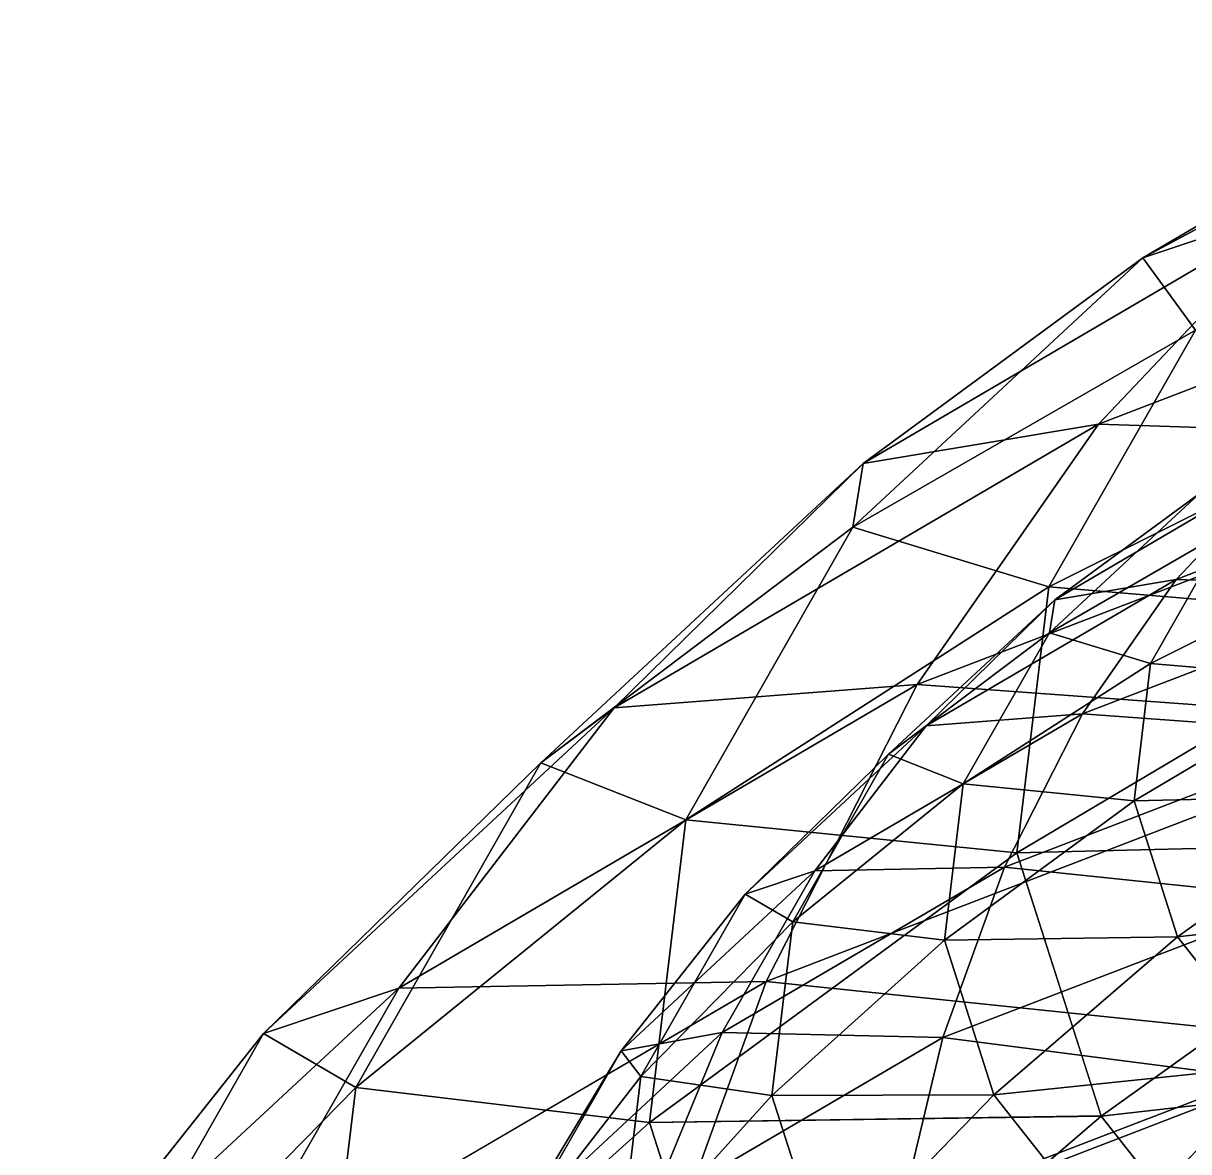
# Model space of a CAD drawing. Header units: metres. Extents: x -186 to 203, y -200 to 189.
# Drawn here: x -166.93 to -141.15, y 66.94 to 91.91 of the extents above; entities that cross this region are included whole.
import ezdxf

# ---------------------------------------------------------------- set-up
doc = ezdxf.new("R2010")
doc.units = ezdxf.units.M

msp = doc.modelspace()

# ---------------------------------------------------------------- linework, layer by layer
for points in [[(-133.29791, 91.91187, -581.81), (-135.35904, 90.36093, -598.39575), (-142.16173, 86.71917, -591.3152), (-142.16162, 86.71927, -591.31506)], [(-138.50705, 87.93653, -573.6408), (-133.29791, 91.91187, -581.81), (-142.16173, 86.71917, -591.3152), (-142.16162, 86.71927, -591.31506)], [(-142.16173, 86.71917, -591.3152), (-135.35904, 90.36093, -598.39575), (-140.99701, 85.12306, -607.9836), (-140.9969, 85.12316, -607.98346)], [(-138.50705, 87.93653, -573.6408), (-142.16173, 86.71917, -591.3152), (-148.35133, 82.16945, -584.1974), (-148.35123, 82.16955, -584.19727)], [(-143.14316, 83.039925, -565.6282), (-138.50705, 87.93653, -573.6408), (-148.35133, 82.16945, -584.1974), (-148.35123, 82.16955, -584.19727)], [(-129.93777, 88.11278, -556.34235), (-138.50705, 87.93653, -573.6408), (-143.14316, 83.039925, -565.6282), (-143.14305, 83.04002, -565.62805)], [(-133.01953, 82.706, -547.9196), (-129.93777, 88.11278, -556.34235), (-143.14316, 83.039925, -565.6282), (-143.14305, 83.04002, -565.62805)], [(-142.16173, 86.71917, -591.3152), (-140.99701, 85.12306, -607.9836), (-148.57996, 80.75639, -602.2299), (-148.57985, 80.75649, -602.2298)], [(-148.35133, 82.16945, -584.1974), (-142.16173, 86.71917, -591.3152), (-148.57996, 80.75639, -602.2299), (-148.57985, 80.75649, -602.2298)], [(-148.57996, 80.75639, -602.2299), (-140.99701, 85.12306, -607.9836), (-144.24026, 79.437645, -618.3907), (-144.24016, 79.437744, -618.39056)], [(-140.99701, 85.12306, -607.9836), (-135.57263, 83.76297, -622.37024), (-144.24026, 79.437645, -618.3907), (-144.24016, 79.437744, -618.39056)], [(-144.24026, 79.437645, -618.3907), (-135.57263, 83.76297, -622.37024), (-136.17389, 78.757355, -631.53296), (-136.17378, 78.757454, -631.53284)], [(-143.14316, 83.039925, -565.6282), (-148.35133, 82.16945, -584.1974), (-153.86003, 76.76164, -577.1205), (-153.85992, 76.76174, -577.12036)], [(-147.15544, 77.27567, -557.85974), (-143.14316, 83.039925, -565.6282), (-153.86003, 76.76164, -577.1205), (-153.85992, 76.76174, -577.12036)], [(-133.01953, 82.706, -547.9196), (-143.14316, 83.039925, -565.6282), (-147.15544, 77.27567, -557.85974), (-147.15533, 77.27577, -557.8596)], [(-135.58835, 76.43526, -539.9351), (-133.01953, 82.706, -547.9196), (-147.15544, 77.27567, -557.85974), (-147.15533, 77.27577, -557.8596)], [(-148.35133, 82.16945, -584.1974), (-148.57996, 80.75639, -602.2299), (-155.47949, 75.54711, -596.3195), (-155.47939, 75.54721, -596.3194)], [(-153.86003, 76.76164, -577.1205), (-148.35133, 82.16945, -584.1974), (-155.47949, 75.54711, -596.3195), (-155.47939, 75.54721, -596.3194)], [(-139.03026, 82.12886, -675.178), (-140.91705, 81.500374, -684.3026), (-144.11253, 79.15151, -680.628), (-144.11243, 79.15161, -680.62787)], [(-141.42374, 79.60091, -671.0413), (-139.03026, 82.12886, -675.178), (-144.11253, 79.15151, -680.628), (-144.11243, 79.15161, -680.62787)], [(-134.60623, 82.21985, -666.2473), (-139.03026, 82.12886, -675.178), (-141.42374, 79.60091, -671.0413), (-141.42363, 79.601006, -671.0412)], [(-136.19724, 79.42851, -661.8989), (-134.60623, 82.21985, -666.2473), (-141.42374, 79.60091, -671.0413), (-141.42363, 79.601006, -671.0412)], [(-140.91705, 81.500374, -684.3026), (-140.31573, 80.67636, -692.908), (-144.23056, 78.422, -689.93756), (-144.23045, 78.4221, -689.93744)], [(-144.11253, 79.15151, -680.628), (-140.91705, 81.500374, -684.3026), (-144.23056, 78.422, -689.93756), (-144.23045, 78.4221, -689.93744)], [(-155.47949, 75.54711, -596.3195), (-148.57996, 80.75639, -602.2299), (-152.27206, 74.28416, -614.0773), (-152.27196, 74.284256, -614.07715)], [(-148.57996, 80.75639, -602.2299), (-144.24026, 79.437645, -618.3907), (-152.27206, 74.28416, -614.0773), (-152.27196, 74.284256, -614.07715)], [(-144.23056, 78.422, -689.93756), (-140.31573, 80.67636, -692.908), (-141.99013, 77.741165, -698.2808), (-141.99002, 77.741264, -698.2807)], [(-140.31573, 80.67636, -692.908), (-137.51532, 79.97419, -700.3353), (-141.99013, 77.741165, -698.2808), (-141.99002, 77.741264, -698.2807)], [(-141.99013, 77.741165, -698.2808), (-137.51532, 79.97419, -700.3353), (-137.82571, 77.38995, -705.06573), (-137.8256, 77.39005, -705.0656)], [(-152.27206, 74.28416, -614.0773), (-144.24026, 79.437645, -618.3907), (-144.94708, 73.5532, -629.1621), (-144.94698, 73.5533, -629.162)], [(-141.42374, 79.60091, -671.0413), (-144.11253, 79.15151, -680.628), (-146.95648, 76.35964, -676.97437), (-146.95638, 76.35974, -676.97424)], [(-143.49513, 76.625015, -667.0307), (-141.42374, 79.60091, -671.0413), (-146.95648, 76.35964, -676.97437), (-146.95638, 76.35974, -676.97424)], [(-144.24026, 79.437645, -618.3907), (-136.17389, 78.757355, -631.53296), (-144.94708, 73.5532, -629.1621), (-144.94698, 73.5533, -629.162)], [(-136.19724, 79.42851, -661.8989), (-141.42374, 79.60091, -671.0413), (-143.49513, 76.625015, -667.0307), (-143.49503, 76.625114, -667.0306)], [(-137.52342, 76.19113, -657.7768), (-136.19724, 79.42851, -661.8989), (-143.49513, 76.625015, -667.0307), (-143.49503, 76.625114, -667.0306)], [(-144.11253, 79.15151, -680.628), (-144.23056, 78.422, -689.93756), (-147.79257, 75.73262, -686.8862), (-147.79247, 75.73272, -686.8861)], [(-146.95648, 76.35964, -676.97437), (-144.11253, 79.15151, -680.628), (-147.79257, 75.73262, -686.8862), (-147.79247, 75.73272, -686.8861)], [(-144.94708, 73.5532, -629.1621), (-136.17389, 78.757355, -631.53296), (-134.59122, 73.8012, -640.6051), (-134.59111, 73.8013, -640.605)], [(-147.79257, 75.73262, -686.8862), (-144.23056, 78.422, -689.93756), (-146.13667, 75.0806, -696.05396), (-146.13657, 75.080696, -696.05383)], [(-144.23056, 78.422, -689.93756), (-141.99013, 77.741165, -698.2808), (-146.13667, 75.0806, -696.05396), (-146.13657, 75.080696, -696.05383)], [(-146.13667, 75.0806, -696.05396), (-141.99013, 77.741165, -698.2808), (-142.35503, 74.703224, -703.84174), (-142.35492, 74.70332, -703.8416)], [(-141.99013, 77.741165, -698.2808), (-137.82571, 77.38995, -705.06573), (-142.35503, 74.703224, -703.84174), (-142.35492, 74.70332, -703.8416)], [(-142.35503, 74.703224, -703.84174), (-137.82571, 77.38995, -705.06573), (-137.00864, 74.83125, -709.7494), (-137.00853, 74.83135, -709.74927)], [(-147.15544, 77.27567, -557.85974), (-153.86003, 76.76164, -577.1205), (-158.62749, 70.555, -570.16187), (-158.62738, 70.5551, -570.16174)], [(-150.49992, 70.70696, -550.42065), (-147.15544, 77.27567, -557.85974), (-158.62749, 70.555, -570.16187), (-158.62738, 70.5551, -570.16174)], [(-135.58835, 76.43526, -539.9351), (-147.15544, 77.27567, -557.85974), (-150.49992, 70.70696, -550.42065), (-150.49982, 70.70706, -550.42053)], [(-153.86003, 76.76164, -577.1205), (-155.47949, 75.54711, -596.3195), (-161.62003, 69.552315, -590.3171), (-161.61992, 69.552414, -590.31696)], [(-158.62749, 70.555, -570.16187), (-153.86003, 76.76164, -577.1205), (-161.62003, 69.552315, -590.3171), (-161.61992, 69.552414, -590.31696)], [(-143.49513, 76.625015, -667.0307), (-146.95648, 76.35964, -676.97437), (-149.41777, 73.15535, -673.3819), (-149.41766, 73.15545, -673.3818)], [(-145.22177, 73.23381, -663.1902), (-143.49513, 76.625015, -667.0307), (-149.41777, 73.15535, -673.3819), (-149.41766, 73.15545, -673.3818)], [(-137.52342, 76.19113, -657.7768), (-143.49513, 76.625015, -667.0307), (-145.22177, 73.23381, -663.1902), (-145.22166, 73.23391, -663.19006)], [(-146.95648, 76.35964, -676.97437), (-147.79257, 75.73262, -686.8862), (-150.9627, 72.6377, -683.78735), (-150.9626, 72.6378, -683.78723)], [(-149.41777, 73.15535, -673.3819), (-146.95648, 76.35964, -676.97437), (-150.9627, 72.6377, -683.78735), (-150.9626, 72.6378, -683.78723)], [(-137.6161, 69.36925, -532.4763), (-135.58835, 76.43526, -539.9351), (-150.49992, 70.70696, -550.42065), (-150.49982, 70.70706, -550.42053)], [(-138.5703, 72.54319, -653.9261), (-137.52342, 76.19113, -657.7768), (-145.22177, 73.23381, -663.1902), (-145.22166, 73.23391, -663.19006)], [(-150.9627, 72.6377, -683.78735), (-147.79257, 75.73262, -686.8862), (-149.90952, 72.02162, -693.67914), (-149.90941, 72.02172, -693.679)], [(-147.79257, 75.73262, -686.8862), (-146.13667, 75.0806, -696.05396), (-149.90952, 72.02162, -693.67914), (-149.90941, 72.02172, -693.679)], [(-161.62003, 69.552315, -590.3171), (-155.47949, 75.54711, -596.3195), (-159.57999, 68.35898, -609.4773), (-159.57988, 68.35908, -609.4772)], [(-155.47949, 75.54711, -596.3195), (-152.27206, 74.28416, -614.0773), (-159.57999, 68.35898, -609.4773), (-159.57988, 68.35908, -609.4772)], [(-149.90952, 72.02162, -693.67914), (-146.13667, 75.0806, -696.05396), (-146.55208, 71.622215, -702.38446), (-146.55197, 71.622314, -702.38434)], [(-146.13667, 75.0806, -696.05396), (-142.35503, 74.703224, -703.84174), (-146.55208, 71.622215, -702.38446), (-146.55197, 71.622314, -702.38434)], [(-142.35503, 74.703224, -703.84174), (-137.00864, 74.83125, -709.7494), (-141.3945, 71.6953, -709.3477), (-141.3944, 71.6954, -709.3476)], [(-141.3945, 71.6953, -709.3477), (-137.00864, 74.83125, -709.7494), (-135.0998, 72.40991, -714.18164), (-135.09969, 72.41001, -714.1815)], [(-146.55208, 71.622215, -702.38446), (-142.35503, 74.703224, -703.84174), (-141.3945, 71.6953, -709.3477), (-141.3944, 71.6954, -709.3476)], [(-159.57999, 68.35898, -609.4773), (-152.27206, 74.28416, -614.0773), (-153.07668, 67.58534, -626.33936), (-153.07657, 67.58544, -626.33923)], [(-152.27206, 74.28416, -614.0773), (-144.94708, 73.5532, -629.1621), (-153.07668, 67.58534, -626.33936), (-153.07657, 67.58544, -626.33923)], [(-144.94708, 73.5532, -629.1621), (-134.59122, 73.8012, -640.6051), (-143.08655, 67.72688, -639.8271), (-143.08644, 67.72698, -639.82697)], [(-143.08655, 67.72688, -639.8271), (-134.59122, 73.8012, -640.6051), (-130.8938, 69.1111, -649.1903), (-130.89369, 69.1112, -649.1902)], [(-153.07668, 67.58534, -626.33936), (-144.94708, 73.5532, -629.1621), (-143.08655, 67.72688, -639.8271), (-143.08644, 67.72698, -639.82697)], [(-149.41777, 73.15535, -673.3819), (-150.9627, 72.6377, -683.78735), (-153.7063, 69.17114, -680.6749), (-153.70619, 69.17124, -680.6748)], [(-151.46939, 69.57376, -669.88983), (-149.41777, 73.15535, -673.3819), (-153.7063, 69.17114, -680.6749), (-153.70619, 69.17124, -680.6748)], [(-145.22177, 73.23381, -663.1902), (-149.41777, 73.15535, -673.3819), (-151.46939, 69.57376, -669.88983), (-151.46928, 69.57386, -669.8897)], [(-146.58475, 69.46443, -659.5617), (-145.22177, 73.23381, -663.1902), (-151.46939, 69.57376, -669.88983), (-151.46928, 69.57386, -669.8897)], [(-138.5703, 72.54319, -653.9261), (-145.22177, 73.23381, -663.1902), (-146.58475, 69.46443, -659.5617), (-146.58464, 69.46453, -659.5616)], [(-153.7063, 69.17114, -680.6749), (-150.9627, 72.6377, -683.78735), (-153.26732, 68.59776, -691.18243), (-153.26721, 68.59786, -691.1823)], [(-150.9627, 72.6377, -683.78735), (-149.90952, 72.02162, -693.67914), (-153.26732, 68.59776, -691.18243), (-153.26721, 68.59786, -691.1823)], [(-139.32635, 68.52464, -650.38904), (-138.5703, 72.54319, -653.9261), (-146.58475, 69.46443, -659.5617), (-146.58464, 69.46453, -659.5616)], [(-141.3945, 71.6953, -709.3477), (-135.0998, 72.40991, -714.18164), (-139.1505, 68.84884, -714.5581), (-139.15039, 68.84894, -714.558)], [(-153.26732, 68.59776, -691.18243), (-149.90952, 72.02162, -693.67914), (-150.37086, 68.18071, -700.7099), (-150.37076, 68.18081, -700.7098)], [(-149.90952, 72.02162, -693.67914), (-146.55208, 71.622215, -702.38446), (-150.37086, 68.18071, -700.7099), (-150.37076, 68.18081, -700.7098)], [(-146.55208, 71.622215, -702.38446), (-141.3945, 71.6953, -709.3477), (-145.45862, 68.19801, -708.65247), (-145.45851, 68.19811, -708.65234)], [(-145.45862, 68.19801, -708.65247), (-141.3945, 71.6953, -709.3477), (-139.1505, 68.84884, -714.5581), (-139.15039, 68.84894, -714.558)], [(-150.37086, 68.18071, -700.7099), (-146.55208, 71.622215, -702.38446), (-145.45862, 68.19801, -708.65247), (-145.45851, 68.19811, -708.65234)], [(-150.49992, 70.70696, -550.42065), (-158.62749, 70.555, -570.16187), (-162.60146, 63.617508, -563.3978), (-162.60135, 63.617607, -563.3977)], [(-153.13995, 63.40575, -543.39246), (-150.49992, 70.70696, -550.42065), (-162.60146, 63.617508, -563.3978), (-162.60135, 63.617607, -563.3977)], [(-137.6161, 69.36925, -532.4763), (-150.49992, 70.70696, -550.42065), (-153.13995, 63.40575, -543.39246), (-153.13985, 63.40585, -543.39233)], [(-158.62749, 70.555, -570.16187), (-161.62003, 69.552315, -590.3171), (-166.9343, 62.837646, -584.2884), (-166.93419, 62.837746, -584.28827)], [(-162.60146, 63.617508, -563.3978), (-158.62749, 70.555, -570.16187), (-166.9343, 62.837646, -584.2884), (-166.93419, 62.837746, -584.28827)], [(-166.9343, 62.837646, -584.2884), (-161.62003, 69.552315, -590.3171), (-166.08398, 61.727024, -604.6412), (-166.08388, 61.727123, -604.64105)], [(-161.62003, 69.552315, -590.3171), (-159.57999, 68.35898, -609.4773), (-166.08398, 61.727024, -604.6412), (-166.08388, 61.727123, -604.64105)], [(-151.46939, 69.57376, -669.88983), (-153.7063, 69.17114, -680.6749), (-155.99326, 65.370926, -677.58307), (-155.99315, 65.371025, -677.58295)], [(-153.0889, 65.6541, -666.5365), (-151.46939, 69.57376, -669.88983), (-155.99326, 65.370926, -677.58307), (-155.99315, 65.371025, -677.58295)], [(-139.08058, 61.585384, -525.62506), (-137.6161, 69.36925, -532.4763), (-153.13995, 63.40575, -543.39246), (-153.13985, 63.40585, -543.39233)], [(-146.58475, 69.46443, -659.5617), (-151.46939, 69.57376, -669.88983), (-153.0889, 65.6541, -666.5365), (-153.08879, 65.6542, -666.5364)], [(-147.56909, 65.35819, -656.1852), (-146.58475, 69.46443, -659.5617), (-153.0889, 65.6541, -666.5365), (-153.08879, 65.6542, -666.5364)], [(-139.32635, 68.52464, -650.38904), (-146.58475, 69.46443, -659.5617), (-147.56909, 65.35819, -656.1852), (-147.56898, 65.35829, -656.18506)], [(-153.7063, 69.17114, -680.6749), (-153.26732, 68.59776, -691.18243), (-156.1733, 64.84653, -688.59106), (-156.17319, 64.84663, -688.59094)], [(-155.99326, 65.370926, -677.58307), (-153.7063, 69.17114, -680.6749), (-156.1733, 64.84653, -688.59106), (-156.17319, 64.84663, -688.59094)], [(-143.08655, 67.72688, -639.8271), (-130.8938, 69.1111, -649.1903), (-138.73996, 62.213345, -649.91956), (-138.73985, 62.213444, -649.91943)], [(-156.1733, 64.84653, -688.59106), (-153.26732, 68.59776, -691.18243), (-153.76956, 64.41638, -698.83636), (-153.76945, 64.41648, -698.83624)], [(-153.26732, 68.59776, -691.18243), (-150.37086, 68.18071, -700.7099), (-153.76956, 64.41638, -698.83636), (-153.76945, 64.41648, -698.83624)], [(-145.45862, 68.19801, -708.65247), (-139.1505, 68.84884, -714.5581), (-142.90407, 64.95763, -714.5839), (-142.90396, 64.957726, -714.5838)], [(-142.90407, 64.95763, -714.5839), (-139.1505, 68.84884, -714.5581), (-135.72113, 66.28826, -719.24524), (-135.72102, 66.28836, -719.2451)], [(-166.08398, 61.727024, -604.6412), (-159.57999, 68.35898, -609.4773), (-160.4736, 60.91919, -623.09576), (-160.4735, 60.91929, -623.09564)], [(-159.57999, 68.35898, -609.4773), (-153.07668, 67.58534, -626.33936), (-160.4736, 60.91919, -623.09576), (-160.4735, 60.91929, -623.09564)], [(-139.78333, 64.17952, -647.2043), (-139.32635, 68.52464, -650.38904), (-147.56909, 65.35819, -656.1852), (-147.56898, 65.35829, -656.18506)], [(-153.76956, 64.41638, -698.83636), (-150.37086, 68.18071, -700.7099), (-149.15645, 64.37774, -707.6712), (-149.15634, 64.37784, -707.6711)], [(-150.37086, 68.18071, -700.7099), (-145.45862, 68.19801, -708.65247), (-149.15645, 64.37774, -707.6712), (-149.15634, 64.37784, -707.6711)], [(-149.15645, 64.37774, -707.6712), (-145.45862, 68.19801, -708.65247), (-142.90407, 64.95763, -714.5839), (-142.90396, 64.957726, -714.5838)], [(-160.4736, 60.91919, -623.09576), (-153.07668, 67.58534, -626.33936), (-150.95865, 60.952713, -638.48035), (-150.95854, 60.952812, -638.4802)], [(-153.07668, 67.58534, -626.33936), (-143.08655, 67.72688, -639.8271), (-150.95865, 60.952713, -638.48035), (-150.95854, 60.952812, -638.4802)], [(-150.95865, 60.952713, -638.48035), (-143.08655, 67.72688, -639.8271), (-138.73996, 62.213345, -649.91956), (-138.73985, 62.213444, -649.91943)]]:
    msp.add_3dface(points)

doc.saveas('drawing.dxf')
